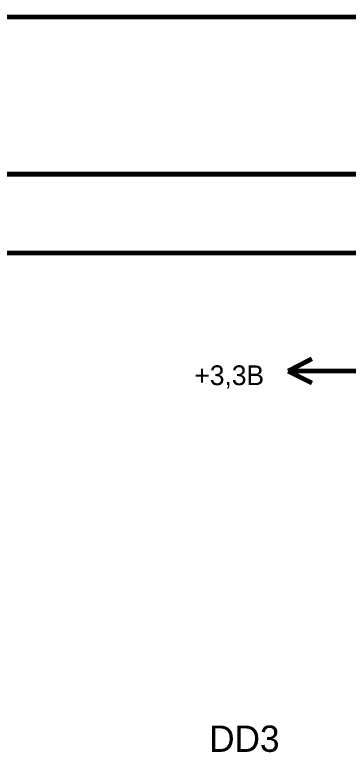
# Model space of a CAD drawing. Header units: inches. Extents: x 0 to 841, y 0 to 594.
# Drawn here: x 555.09 to 576.31, y 320.76 to 367.62 of the extents above; entities that cross this region are included whole.
import ezdxf

# ---------------------------------------------------------------- set-up
doc = ezdxf.new("R2010")
doc.units = ezdxf.units.IN
doc.layers.add('Sheet', color=255, linetype='Continuous')

msp = doc.modelspace()

# ---------------------------------------------------------------- linework, layer by layer
at = {"layer": 'Sheet'}
for points in [[(492.517, 367.474, 0.3, 0.3, 0), (492.517, 367.474, 0.3, 0.3, 0), (580.004, 367.474, 0.3, 0.3, 0), (580.004, 367.474, 0.3, 0.3, 0)], [(620.01, 357.492, 0.3, 0.3, 0), (600.02, 357.492, 0.3, 0.3, 0), (492.517, 357.492, 0.3, 0.3, 0), (492.517, 357.492, 0.3, 0.3, 0)], [(620.01, 352.475, 0.3, 0.3, 0), (605.011, 352.475, 0.3, 0.3, 0), (492.517, 352.475, 0.3, 0.3, 0), (492.517, 352.475, 0.3, 0.3, 0)], [(572.478, 344.976, 0.3, 0.3, 0), (573.993, 345.76, 0.3, 0.3, 0)], [(572.478, 344.976, 0.3, 0.3, 0), (573.993, 344.218, 0.3, 0.3, 0)], [(575.013, 344.976, 0.3, 0.3, 0), (572.478, 344.976, 0.3, 0.3, 0)], [(580.004, 334.994, 0.3, 0.3, 0), (577.521, 334.994, 0.3, 0.3, 0), (577.521, 334.994, 0.3, 0.3, 0), (577.521, 344.976, 0.3, 0.3, 0), (575.013, 344.976, 0.3, 0.3, 0)]]:
    msp.add_lwpolyline(points, format="xyseb", dxfattribs=at)

# ---------------------------------------------------------------- texts
for s, height, p in [('+3,3В', 1.2543, (566.52, 344.087)), ('DD3', 1.6724, (567.461, 320.779))]:
    msp.add_text(s, height=height, dxfattribs=at).set_placement(p)

doc.saveas('drawing.dxf')
